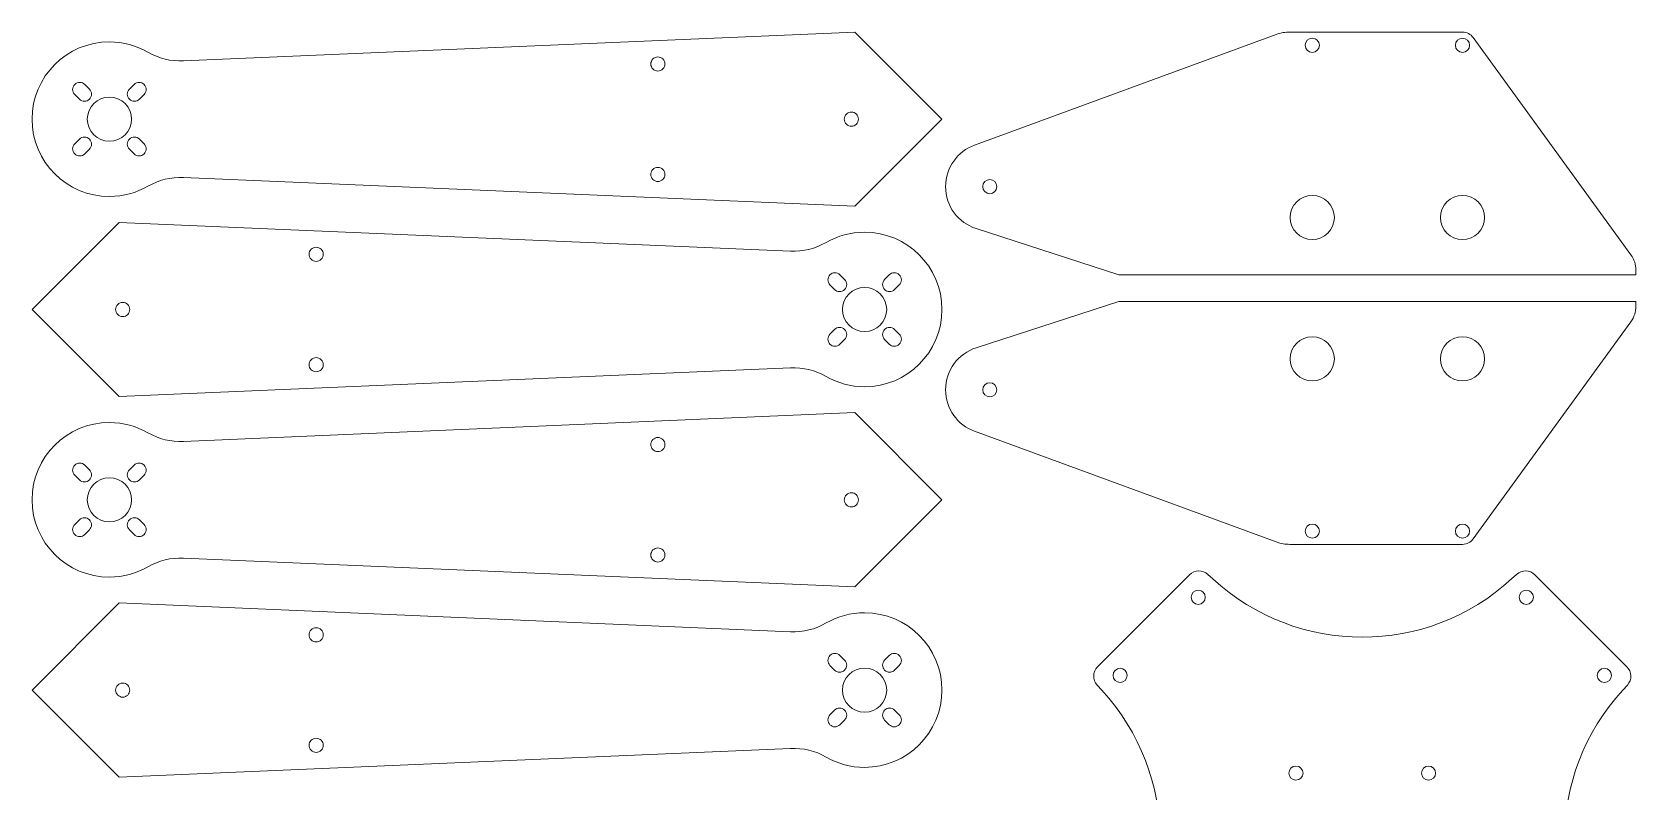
# Model space of a CAD drawing. Header units: millimetres. Extents: x -195 to 168, y -176 to 195.
# Drawn here: x -195 to 168, y 22.9 to 195 of the extents above; entities that cross this region are included whole.
import ezdxf

# ---------------------------------------------------------------- set-up
doc = ezdxf.new("R2010")
doc.units = ezdxf.units.MM
doc.header["$MEASUREMENT"] = 0
doc.layers.add('inner', color=7, linetype='Continuous')
doc.layers.add('outer', color=7, linetype='Continuous')

msp = doc.modelspace()

# ---------------------------------------------------------------- linework, layer by layer
at = {"layer": 'inner', "color": 250, "lineweight": 9}
for centre in [(94.7557, 153), (128.7557, 153), (94.7557, 121), (128.7557, 121)]:
    msp.add_ellipse(centre, major_axis=(0, 5), ratio=1, dxfattribs=at)
for points in [[(94.7557, 193.6), (93.872, 193.6), (93.1557, 192.8837), (93.1557, 192), (93.1557, 192), (93.1557, 191.1163), (93.872, 190.4), (94.7557, 190.4), (94.7557, 190.4), (95.6394, 190.4), (96.3557, 191.1163), (96.3557, 192), (96.3557, 192), (96.3557, 192.8837), (95.6394, 193.6), (94.7557, 193.6)], [(128.7557, 193.6), (127.872, 193.6), (127.1557, 192.8837), (127.1557, 192), (127.1557, 192), (127.1557, 191.1163), (127.872, 190.4), (128.7557, 190.4), (128.7557, 190.4), (129.6394, 190.4), (130.3557, 191.1163), (130.3557, 192), (130.3557, 192), (130.3557, 192.8837), (129.6394, 193.6), (128.7557, 193.6)], [(-54.4889, 188.901), (-53.8641, 189.5258), (-52.851, 189.5258), (-52.2262, 188.901), (-52.2262, 188.901), (-51.6013, 188.2762), (-51.6013, 187.2631), (-52.2262, 186.6383), (-52.2262, 186.6383), (-52.851, 186.0134), (-53.8641, 186.0134), (-54.4889, 186.6383), (-54.4889, 186.6383), (-55.1137, 187.2631), (-55.1137, 188.2762), (-54.4889, 188.901)], [(-10.7021, 176.401), (-10.0773, 177.0258), (-9.0642, 177.0258), (-8.4394, 176.401), (-8.4394, 176.401), (-7.8145, 175.7762), (-7.8145, 174.7631), (-8.4394, 174.1383), (-8.4394, 174.1383), (-9.0642, 173.5134), (-10.0773, 173.5134), (-10.7021, 174.1383), (-10.7021, 174.1383), (-11.3269, 174.7631), (-11.3269, 175.7762), (-10.7021, 176.401)], [(-54.4889, 163.901), (-53.8641, 164.5258), (-52.851, 164.5258), (-52.2262, 163.901), (-52.2262, 163.901), (-51.6013, 163.2762), (-51.6013, 162.2631), (-52.2262, 161.6383), (-52.2262, 161.6383), (-52.851, 161.0134), (-53.8641, 161.0134), (-54.4889, 161.6383), (-54.4889, 161.6383), (-55.1137, 162.2631), (-55.1137, 163.2762), (-54.4889, 163.901)], [(21.7556, 161.6), (20.8719, 161.6), (20.1556, 160.8837), (20.1556, 160), (20.1556, 160), (20.1556, 159.1163), (20.8719, 158.4), (21.7556, 158.4), (21.7556, 158.4), (22.6393, 158.4), (23.3556, 159.1163), (23.3556, 160), (23.3556, 160), (23.3556, 160.8837), (22.6393, 161.6), (21.7556, 161.6)], [(-129.5758, 143.5487), (-130.2006, 142.9239), (-131.2137, 142.9239), (-131.8385, 143.5487), (-131.8385, 143.5487), (-132.4634, 144.1735), (-132.4634, 145.1866), (-131.8385, 145.8114), (-131.8385, 145.8114), (-131.2137, 146.4363), (-130.2006, 146.4363), (-129.5758, 145.8114), (-129.5758, 145.8114), (-128.951, 145.1866), (-128.951, 144.1735), (-129.5758, 143.5487)], [(-173.3626, 131.0487), (-173.9874, 130.4239), (-175.0005, 130.4239), (-175.6253, 131.0487), (-175.6253, 131.0487), (-176.2502, 131.6735), (-176.2502, 132.6866), (-175.6253, 133.3114), (-175.6253, 133.3114), (-175.0005, 133.9363), (-173.9874, 133.9363), (-173.3626, 133.3114), (-173.3626, 133.3114), (-172.7378, 132.6866), (-172.7378, 131.6735), (-173.3626, 131.0487)], [(-129.5758, 118.5487), (-130.2006, 117.9239), (-131.2137, 117.9239), (-131.8385, 118.5487), (-131.8385, 118.5487), (-132.4634, 119.1735), (-132.4634, 120.1866), (-131.8385, 120.8114), (-131.8385, 120.8114), (-131.2137, 121.4363), (-130.2006, 121.4363), (-129.5758, 120.8114), (-129.5758, 120.8114), (-128.951, 120.1866), (-128.951, 119.1735), (-129.5758, 118.5487)], [(21.7556, 112.4), (20.8719, 112.4), (20.1556, 113.1163), (20.1556, 114), (20.1556, 114), (20.1556, 114.8837), (20.8719, 115.6), (21.7556, 115.6), (21.7556, 115.6), (22.6393, 115.6), (23.3556, 114.8837), (23.3556, 114), (23.3556, 114), (23.3556, 113.1163), (22.6393, 112.4), (21.7556, 112.4)], [(-54.4885, 102.7223), (-53.8637, 103.3471), (-52.8506, 103.3471), (-52.2258, 102.7223), (-52.2258, 102.7223), (-51.6009, 102.0975), (-51.6009, 101.0844), (-52.2258, 100.4596), (-52.2258, 100.4596), (-52.8506, 99.8347), (-53.8637, 99.8347), (-54.4885, 100.4596), (-54.4885, 100.4596), (-55.1133, 101.0844), (-55.1133, 102.0975), (-54.4885, 102.7223)], [(-10.7017, 90.2223), (-10.0769, 90.8471), (-9.0638, 90.8471), (-8.439, 90.2223), (-8.439, 90.2223), (-7.8141, 89.5975), (-7.8141, 88.5844), (-8.439, 87.9596), (-8.439, 87.9596), (-9.0638, 87.3347), (-10.0769, 87.3347), (-10.7017, 87.9596), (-10.7017, 87.9596), (-11.3265, 88.5844), (-11.3265, 89.5975), (-10.7017, 90.2223)], [(94.7557, 80.4), (93.872, 80.4), (93.1557, 81.1163), (93.1557, 82), (93.1557, 82), (93.1557, 82.8837), (93.872, 83.6), (94.7557, 83.6), (94.7557, 83.6), (95.6394, 83.6), (96.3557, 82.8837), (96.3557, 82), (96.3557, 82), (96.3557, 81.1163), (95.6394, 80.4), (94.7557, 80.4)], [(128.7557, 80.4), (127.872, 80.4), (127.1557, 81.1163), (127.1557, 82), (127.1557, 82), (127.1557, 82.8837), (127.872, 83.6), (128.7557, 83.6), (128.7557, 83.6), (129.6394, 83.6), (130.3557, 82.8837), (130.3557, 82), (130.3557, 82), (130.3557, 81.1163), (129.6394, 80.4), (128.7557, 80.4)], [(-54.4885, 77.7223), (-53.8637, 78.3471), (-52.8506, 78.3471), (-52.2258, 77.7223), (-52.2258, 77.7223), (-51.6009, 77.0975), (-51.6009, 76.0844), (-52.2258, 75.4596), (-52.2258, 75.4596), (-52.8506, 74.8347), (-53.8637, 74.8347), (-54.4885, 75.4596), (-54.4885, 75.4596), (-55.1133, 76.0844), (-55.1133, 77.0975), (-54.4885, 77.7223)], [(67.3447, 67.0073), (67.3447, 67.891), (68.061, 68.6073), (68.9447, 68.6073), (68.9447, 68.6073), (69.8283, 68.6073), (70.5447, 67.891), (70.5447, 67.0073), (70.5447, 67.0073), (70.5447, 66.1237), (69.8283, 65.4073), (68.9447, 65.4073), (68.9447, 65.4073), (68.061, 65.4073), (67.3447, 66.1237), (67.3447, 67.0073)], [(141.5909, 67.0073), (141.5909, 67.891), (142.3072, 68.6073), (143.1909, 68.6073), (143.1909, 68.6073), (144.0745, 68.6073), (144.7909, 67.891), (144.7909, 67.0073), (144.7909, 67.0073), (144.7909, 66.1237), (144.0745, 65.4073), (143.1909, 65.4073), (143.1909, 65.4073), (142.3072, 65.4073), (141.5909, 66.1237), (141.5909, 67.0073)], [(-129.5758, 57.3707), (-130.2006, 56.7459), (-131.2137, 56.7459), (-131.8385, 57.3707), (-131.8385, 57.3707), (-132.4634, 57.9955), (-132.4634, 59.0086), (-131.8385, 59.6334), (-131.8385, 59.6334), (-131.2137, 60.2583), (-130.2006, 60.2583), (-129.5758, 59.6334), (-129.5758, 59.6334), (-128.951, 59.0086), (-128.951, 57.9955), (-129.5758, 57.3707)], [(49.667, 49.3297), (49.667, 50.2133), (50.3833, 50.9297), (51.267, 50.9297), (51.267, 50.9297), (52.1507, 50.9297), (52.867, 50.2133), (52.867, 49.3297), (52.867, 49.3297), (52.867, 48.446), (52.1507, 47.7297), (51.267, 47.7297), (51.267, 47.7297), (50.3833, 47.7297), (49.667, 48.446), (49.667, 49.3297)], [(159.2685, 49.3297), (159.2685, 50.2133), (159.9849, 50.9297), (160.8685, 50.9297), (160.8685, 50.9297), (161.7522, 50.9297), (162.4685, 50.2133), (162.4685, 49.3297), (162.4685, 49.3297), (162.4685, 48.446), (161.7522, 47.7297), (160.8685, 47.7297), (160.8685, 47.7297), (159.9849, 47.7297), (159.2685, 48.446), (159.2685, 49.3297)], [(-173.3626, 44.8707), (-173.9874, 44.2459), (-175.0005, 44.2459), (-175.6253, 44.8707), (-175.6253, 44.8707), (-176.2502, 45.4955), (-176.2502, 46.5086), (-175.6253, 47.1334), (-175.6253, 47.1334), (-175.0005, 47.7583), (-173.9874, 47.7583), (-173.3626, 47.1334), (-173.3626, 47.1334), (-172.7378, 46.5086), (-172.7378, 45.4955), (-173.3626, 44.8707)], [(-129.5758, 32.3707), (-130.2006, 31.7459), (-131.2137, 31.7459), (-131.8385, 32.3707), (-131.8385, 32.3707), (-132.4634, 32.9955), (-132.4634, 34.0086), (-131.8385, 34.6334), (-131.8385, 34.6334), (-131.2137, 35.2583), (-130.2006, 35.2583), (-129.5758, 34.6334), (-129.5758, 34.6334), (-128.951, 34.0086), (-128.951, 32.9955), (-129.5758, 32.3707)], [(89.4678, 27.2066), (89.4678, 28.0902), (90.1841, 28.8066), (91.0678, 28.8066), (91.0678, 28.8066), (91.9514, 28.8066), (92.6678, 28.0902), (92.6678, 27.2066), (92.6678, 27.2066), (92.6678, 26.3229), (91.9514, 25.6066), (91.0678, 25.6066), (91.0678, 25.6066), (90.1841, 25.6066), (89.4678, 26.3229), (89.4678, 27.2066)], [(119.4678, 27.2066), (119.4678, 28.0902), (120.1841, 28.8066), (121.0678, 28.8066), (121.0678, 28.8066), (121.9514, 28.8066), (122.6678, 28.0902), (122.6678, 27.2066), (122.6678, 27.2066), (122.6678, 26.3229), (121.9514, 25.6066), (121.0678, 25.6066), (121.0678, 25.6066), (120.1841, 25.6066), (119.4678, 26.3229), (119.4678, 27.2066)]]:
    msp.add_open_spline(points, degree=3, knots=[0, 0, 0, 0, 0.2, 0.2, 0.2, 0.2, 0.4, 0.4, 0.4, 0.4, 0.6, 0.6, 0.6, 0.6, 1, 1, 1, 1], dxfattribs=at)
at = {"layer": 'inner', "lineweight": 9}
for points, knots in [([(-182.0255, 179.7949), (-182.6501, 179.1703), (-183.6636, 179.1704), (-184.2883, 179.7951), (-184.2883, 179.7951), (-184.2883, 179.7951), (-185.3491, 180.8558), (-185.3491, 180.8558), (-185.3491, 180.8558), (-185.9737, 181.4805), (-185.9738, 182.4942), (-185.3492, 183.1187), (-185.3492, 183.1187), (-184.7245, 183.7431), (-183.7111, 183.7431), (-183.0863, 183.1185), (-183.0863, 183.1185), (-183.0863, 183.1185), (-182.0258, 182.0577), (-182.0258, 182.0577), (-182.0258, 182.0577), (-181.401, 181.4329), (-181.4009, 180.4195), (-182.0255, 179.7949)], [0, 0, 0, 0, 0.14285714, 0.14285714, 0.14285714, 0.14285714, 0.28571429, 0.28571429, 0.28571429, 0.28571429, 0.42857143, 0.42857143, 0.42857143, 0.42857143, 0.57142857, 0.57142857, 0.57142857, 0.57142857, 0.71428571, 0.71428571, 0.71428571, 0.71428571, 1, 1, 1, 1]), ([(-172.9748, 179.795), (-173.5995, 180.4197), (-173.5993, 181.4331), (-172.9746, 182.0578), (-172.9746, 182.0578), (-172.9746, 182.0578), (-171.9139, 183.1186), (-171.9139, 183.1186), (-171.9139, 183.1186), (-171.2892, 183.7432), (-170.2756, 183.7433), (-169.651, 183.1187), (-169.651, 183.1187), (-169.0266, 182.494), (-169.0267, 181.4807), (-169.6512, 180.8559), (-169.6512, 180.8559), (-169.6512, 180.8559), (-170.712, 179.7953), (-170.712, 179.7953), (-170.712, 179.7953), (-171.3368, 179.1706), (-172.3502, 179.1704), (-172.9748, 179.795)], [0, 0, 0, 0, 0.14285714, 0.14285714, 0.14285714, 0.14285714, 0.28571429, 0.28571429, 0.28571429, 0.28571429, 0.42857143, 0.42857143, 0.42857143, 0.42857143, 0.57142857, 0.57142857, 0.57142857, 0.57142857, 0.71428571, 0.71428571, 0.71428571, 0.71428571, 1, 1, 1, 1]), ([(-177.5, 170.2697), (-180.2609, 170.2697), (-182.5001, 172.5088), (-182.5001, 175.2697), (-182.5001, 175.2697), (-182.5001, 178.0306), (-180.2609, 180.2697), (-177.5, 180.2697), (-177.5, 180.2697), (-174.7391, 180.2697), (-172.5001, 178.0306), (-172.5001, 175.2697), (-172.5001, 175.2697), (-172.5001, 172.5088), (-174.7391, 170.2697), (-177.5, 170.2697)], [0, 0, 0, 0, 0.2, 0.2, 0.2, 0.2, 0.4, 0.4, 0.4, 0.4, 0.6, 0.6, 0.6, 0.6, 1, 1, 1, 1]), ([(-182.0254, 170.7442), (-181.4007, 170.1196), (-181.4009, 169.1062), (-182.0256, 168.4814), (-182.0256, 168.4814), (-182.0256, 168.4814), (-183.0863, 167.4206), (-183.0863, 167.4206), (-183.0863, 167.4206), (-183.711, 166.7961), (-184.7246, 166.796), (-185.3492, 167.4205), (-185.3492, 167.4205), (-185.9736, 168.0452), (-185.9735, 169.0586), (-185.349, 169.6834), (-185.349, 169.6834), (-185.349, 169.6834), (-184.2881, 170.744), (-184.2881, 170.744), (-184.2881, 170.744), (-183.6634, 171.3687), (-182.65, 171.3688), (-182.0254, 170.7442)], [0, 0, 0, 0, 0.14285714, 0.14285714, 0.14285714, 0.14285714, 0.28571429, 0.28571429, 0.28571429, 0.28571429, 0.42857143, 0.42857143, 0.42857143, 0.42857143, 0.57142857, 0.57142857, 0.57142857, 0.57142857, 0.71428571, 0.71428571, 0.71428571, 0.71428571, 1, 1, 1, 1]), ([(-172.9747, 170.7444), (-172.3501, 171.369), (-171.3366, 171.3688), (-170.7119, 170.7441), (-170.7119, 170.7441), (-170.7119, 170.7441), (-169.6511, 169.6835), (-169.6511, 169.6835), (-169.6511, 169.6835), (-169.0265, 169.0587), (-169.0264, 168.0451), (-169.651, 167.4205), (-169.651, 167.4205), (-170.2757, 166.7961), (-171.289, 166.7962), (-171.9138, 167.4207), (-171.9138, 167.4207), (-171.9138, 167.4207), (-172.9744, 168.4816), (-172.9744, 168.4816), (-172.9744, 168.4816), (-173.5992, 169.1063), (-173.5993, 170.1197), (-172.9747, 170.7444)], [0, 0, 0, 0, 0.14285714, 0.14285714, 0.14285714, 0.14285714, 0.28571429, 0.28571429, 0.28571429, 0.28571429, 0.42857143, 0.42857143, 0.42857143, 0.42857143, 0.57142857, 0.57142857, 0.57142857, 0.57142857, 0.71428571, 0.71428571, 0.71428571, 0.71428571, 1, 1, 1, 1]), ([(-11.09, 136.7053), (-11.7146, 136.0807), (-12.7281, 136.0809), (-13.3528, 136.7056), (-13.3528, 136.7056), (-13.3528, 136.7056), (-14.4136, 137.7662), (-14.4136, 137.7662), (-14.4136, 137.7662), (-15.0382, 138.391), (-15.0383, 139.4046), (-14.4137, 140.0292), (-14.4137, 140.0292), (-13.789, 140.6536), (-12.7757, 140.6535), (-12.1509, 140.029), (-12.1509, 140.029), (-12.1509, 140.029), (-11.0903, 138.9681), (-11.0903, 138.9681), (-11.0903, 138.9681), (-10.4655, 138.3434), (-10.4654, 137.33), (-11.09, 136.7053)], [0, 0, 0, 0, 0.14285714, 0.14285714, 0.14285714, 0.14285714, 0.28571429, 0.28571429, 0.28571429, 0.28571429, 0.42857143, 0.42857143, 0.42857143, 0.42857143, 0.57142857, 0.57142857, 0.57142857, 0.57142857, 0.71428571, 0.71428571, 0.71428571, 0.71428571, 1, 1, 1, 1]), ([(-2.0393, 136.7055), (-2.664, 137.3301), (-2.6638, 138.3435), (-2.0391, 138.9683), (-2.0391, 138.9683), (-2.0391, 138.9683), (-0.9784, 140.0291), (-0.9784, 140.0291), (-0.9784, 140.0291), (-0.3537, 140.6536), (0.6599, 140.6537), (1.2845, 140.0292), (1.2845, 140.0292), (1.9089, 139.4045), (1.9088, 138.3911), (1.2843, 137.7663), (1.2843, 137.7663), (1.2843, 137.7663), (0.2234, 136.7057), (0.2234, 136.7057), (0.2234, 136.7057), (-0.4013, 136.081), (-1.4147, 136.0809), (-2.0393, 136.7055)], [0, 0, 0, 0, 0.14285714, 0.14285714, 0.14285714, 0.14285714, 0.28571429, 0.28571429, 0.28571429, 0.28571429, 0.42857143, 0.42857143, 0.42857143, 0.42857143, 0.57142857, 0.57142857, 0.57142857, 0.57142857, 0.71428571, 0.71428571, 0.71428571, 0.71428571, 1, 1, 1, 1]), ([(-6.5647, 137.18), (-3.8038, 137.18), (-1.5646, 134.9409), (-1.5646, 132.18), (-1.5646, 132.18), (-1.5646, 129.4191), (-3.8038, 127.18), (-6.5647, 127.18), (-6.5647, 127.18), (-9.3256, 127.18), (-11.5646, 129.4191), (-11.5646, 132.18), (-11.5646, 132.18), (-11.5646, 134.9409), (-9.3256, 137.18), (-6.5647, 137.18)], [0, 0, 0, 0, 0.2, 0.2, 0.2, 0.2, 0.4, 0.4, 0.4, 0.4, 0.6, 0.6, 0.6, 0.6, 1, 1, 1, 1]), ([(-11.0899, 127.6547), (-10.4652, 127.03), (-10.4654, 126.0166), (-11.0901, 125.3919), (-11.0901, 125.3919), (-11.0901, 125.3919), (-12.1508, 124.3311), (-12.1508, 124.3311), (-12.1508, 124.3311), (-12.7755, 123.7065), (-13.7891, 123.7064), (-14.4137, 124.331), (-14.4137, 124.331), (-15.0381, 124.9557), (-15.038, 125.969), (-14.4135, 126.5938), (-14.4135, 126.5938), (-14.4135, 126.5938), (-13.3527, 127.6544), (-13.3527, 127.6544), (-13.3527, 127.6544), (-12.7279, 128.2791), (-11.7145, 128.2793), (-11.0899, 127.6547)], [0, 0, 0, 0, 0.14285714, 0.14285714, 0.14285714, 0.14285714, 0.28571429, 0.28571429, 0.28571429, 0.28571429, 0.42857143, 0.42857143, 0.42857143, 0.42857143, 0.57142857, 0.57142857, 0.57142857, 0.57142857, 0.71428571, 0.71428571, 0.71428571, 0.71428571, 1, 1, 1, 1]), ([(-2.0392, 127.6548), (-1.4146, 128.2794), (-0.4011, 128.2793), (0.2236, 127.6546), (0.2236, 127.6546), (0.2236, 127.6546), (1.2844, 126.5939), (1.2844, 126.5939), (1.2844, 126.5939), (1.909, 125.9692), (1.9091, 124.9555), (1.2845, 124.331), (1.2845, 124.331), (0.6598, 123.7066), (-0.3536, 123.7066), (-0.9784, 124.3312), (-0.9784, 124.3312), (-0.9784, 124.3312), (-2.0389, 125.392), (-2.0389, 125.392), (-2.0389, 125.392), (-2.6637, 126.0168), (-2.6638, 127.0302), (-2.0392, 127.6548)], [0, 0, 0, 0, 0.14285714, 0.14285714, 0.14285714, 0.14285714, 0.28571429, 0.28571429, 0.28571429, 0.28571429, 0.42857143, 0.42857143, 0.42857143, 0.42857143, 0.57142857, 0.57142857, 0.57142857, 0.57142857, 0.71428571, 0.71428571, 0.71428571, 0.71428571, 1, 1, 1, 1]), ([(-182.0251, 93.6162), (-182.6497, 92.9916), (-183.6632, 92.9917), (-184.2879, 93.6164), (-184.2879, 93.6164), (-184.2879, 93.6164), (-185.3487, 94.6771), (-185.3487, 94.6771), (-185.3487, 94.6771), (-185.9733, 95.3018), (-185.9734, 96.3155), (-185.3488, 96.94), (-185.3488, 96.94), (-184.7241, 97.5644), (-183.7107, 97.5644), (-183.0859, 96.9398), (-183.0859, 96.9398), (-183.0859, 96.9398), (-182.0254, 95.879), (-182.0254, 95.879), (-182.0254, 95.879), (-181.4006, 95.2542), (-181.4005, 94.2408), (-182.0251, 93.6162)], [0, 0, 0, 0, 0.14285714, 0.14285714, 0.14285714, 0.14285714, 0.28571429, 0.28571429, 0.28571429, 0.28571429, 0.42857143, 0.42857143, 0.42857143, 0.42857143, 0.57142857, 0.57142857, 0.57142857, 0.57142857, 0.71428571, 0.71428571, 0.71428571, 0.71428571, 1, 1, 1, 1]), ([(-172.9744, 93.6163), (-173.5991, 94.241), (-173.5989, 95.2544), (-172.9742, 95.8791), (-172.9742, 95.8791), (-172.9742, 95.8791), (-171.9135, 96.9399), (-171.9135, 96.9399), (-171.9135, 96.9399), (-171.2888, 97.5645), (-170.2752, 97.5646), (-169.6506, 96.94), (-169.6506, 96.94), (-169.0262, 96.3153), (-169.0263, 95.302), (-169.6508, 94.6772), (-169.6508, 94.6772), (-169.6508, 94.6772), (-170.7116, 93.6166), (-170.7116, 93.6166), (-170.7116, 93.6166), (-171.3364, 92.9919), (-172.3498, 92.9917), (-172.9744, 93.6163)], [0, 0, 0, 0, 0.14285714, 0.14285714, 0.14285714, 0.14285714, 0.28571429, 0.28571429, 0.28571429, 0.28571429, 0.42857143, 0.42857143, 0.42857143, 0.42857143, 0.57142857, 0.57142857, 0.57142857, 0.57142857, 0.71428571, 0.71428571, 0.71428571, 0.71428571, 1, 1, 1, 1]), ([(-177.4996, 84.091), (-180.2605, 84.091), (-182.4997, 86.3301), (-182.4997, 89.091), (-182.4997, 89.091), (-182.4997, 91.8519), (-180.2605, 94.091), (-177.4996, 94.091), (-177.4996, 94.091), (-174.7387, 94.091), (-172.4997, 91.8519), (-172.4997, 89.091), (-172.4997, 89.091), (-172.4997, 86.3301), (-174.7387, 84.091), (-177.4996, 84.091)], [0, 0, 0, 0, 0.2, 0.2, 0.2, 0.2, 0.4, 0.4, 0.4, 0.4, 0.6, 0.6, 0.6, 0.6, 1, 1, 1, 1]), ([(-182.025, 84.5655), (-181.4003, 83.9409), (-181.4005, 82.9275), (-182.0252, 82.3027), (-182.0252, 82.3027), (-182.0252, 82.3027), (-183.0859, 81.2419), (-183.0859, 81.2419), (-183.0859, 81.2419), (-183.7106, 80.6174), (-184.7242, 80.6173), (-185.3488, 81.2418), (-185.3488, 81.2418), (-185.9732, 81.8665), (-185.9731, 82.8799), (-185.3486, 83.5047), (-185.3486, 83.5047), (-185.3486, 83.5047), (-184.2877, 84.5653), (-184.2877, 84.5653), (-184.2877, 84.5653), (-183.663, 85.19), (-182.6496, 85.1901), (-182.025, 84.5655)], [0, 0, 0, 0, 0.14285714, 0.14285714, 0.14285714, 0.14285714, 0.28571429, 0.28571429, 0.28571429, 0.28571429, 0.42857143, 0.42857143, 0.42857143, 0.42857143, 0.57142857, 0.57142857, 0.57142857, 0.57142857, 0.71428571, 0.71428571, 0.71428571, 0.71428571, 1, 1, 1, 1]), ([(-172.9743, 84.5657), (-172.3497, 85.1903), (-171.3362, 85.1901), (-170.7115, 84.5654), (-170.7115, 84.5654), (-170.7115, 84.5654), (-169.6507, 83.5048), (-169.6507, 83.5048), (-169.6507, 83.5048), (-169.0261, 82.88), (-169.026, 81.8664), (-169.6506, 81.2418), (-169.6506, 81.2418), (-170.2753, 80.6174), (-171.2886, 80.6175), (-171.9134, 81.242), (-171.9134, 81.242), (-171.9134, 81.242), (-172.974, 82.3029), (-172.974, 82.3029), (-172.974, 82.3029), (-173.5988, 82.9276), (-173.5989, 83.941), (-172.9743, 84.5657)], [0, 0, 0, 0, 0.14285714, 0.14285714, 0.14285714, 0.14285714, 0.28571429, 0.28571429, 0.28571429, 0.28571429, 0.42857143, 0.42857143, 0.42857143, 0.42857143, 0.57142857, 0.57142857, 0.57142857, 0.57142857, 0.71428571, 0.71428571, 0.71428571, 0.71428571, 1, 1, 1, 1]), ([(-11.09, 50.5273), (-11.7146, 49.9027), (-12.7281, 49.9029), (-13.3528, 50.5276), (-13.3528, 50.5276), (-13.3528, 50.5276), (-14.4136, 51.5882), (-14.4136, 51.5882), (-14.4136, 51.5882), (-15.0382, 52.213), (-15.0383, 53.2266), (-14.4137, 53.8512), (-14.4137, 53.8512), (-13.789, 54.4756), (-12.7757, 54.4755), (-12.1509, 53.851), (-12.1509, 53.851), (-12.1509, 53.851), (-11.0903, 52.7901), (-11.0903, 52.7901), (-11.0903, 52.7901), (-10.4655, 52.1654), (-10.4654, 51.152), (-11.09, 50.5273)], [0, 0, 0, 0, 0.14285714, 0.14285714, 0.14285714, 0.14285714, 0.28571429, 0.28571429, 0.28571429, 0.28571429, 0.42857143, 0.42857143, 0.42857143, 0.42857143, 0.57142857, 0.57142857, 0.57142857, 0.57142857, 0.71428571, 0.71428571, 0.71428571, 0.71428571, 1, 1, 1, 1]), ([(-2.0393, 50.5275), (-2.664, 51.1521), (-2.6638, 52.1655), (-2.0391, 52.7903), (-2.0391, 52.7903), (-2.0391, 52.7903), (-0.9784, 53.8511), (-0.9784, 53.8511), (-0.9784, 53.8511), (-0.3537, 54.4756), (0.6599, 54.4757), (1.2845, 53.8512), (1.2845, 53.8512), (1.9089, 53.2265), (1.9088, 52.2131), (1.2843, 51.5883), (1.2843, 51.5883), (1.2843, 51.5883), (0.2234, 50.5277), (0.2234, 50.5277), (0.2234, 50.5277), (-0.4013, 49.903), (-1.4147, 49.9029), (-2.0393, 50.5275)], [0, 0, 0, 0, 0.14285714, 0.14285714, 0.14285714, 0.14285714, 0.28571429, 0.28571429, 0.28571429, 0.28571429, 0.42857143, 0.42857143, 0.42857143, 0.42857143, 0.57142857, 0.57142857, 0.57142857, 0.57142857, 0.71428571, 0.71428571, 0.71428571, 0.71428571, 1, 1, 1, 1]), ([(-6.5647, 51.002), (-3.8038, 51.002), (-1.5646, 48.7629), (-1.5646, 46.002), (-1.5646, 46.002), (-1.5646, 43.2411), (-3.8038, 41.002), (-6.5647, 41.002), (-6.5647, 41.002), (-9.3256, 41.002), (-11.5646, 43.2411), (-11.5646, 46.002), (-11.5646, 46.002), (-11.5646, 48.7629), (-9.3256, 51.002), (-6.5647, 51.002)], [0, 0, 0, 0, 0.2, 0.2, 0.2, 0.2, 0.4, 0.4, 0.4, 0.4, 0.6, 0.6, 0.6, 0.6, 1, 1, 1, 1]), ([(-11.0899, 41.4767), (-10.4652, 40.852), (-10.4654, 39.8386), (-11.0901, 39.2139), (-11.0901, 39.2139), (-11.0901, 39.2139), (-12.1508, 38.1531), (-12.1508, 38.1531), (-12.1508, 38.1531), (-12.7755, 37.5285), (-13.7891, 37.5284), (-14.4137, 38.153), (-14.4137, 38.153), (-15.0381, 38.7777), (-15.038, 39.791), (-14.4135, 40.4158), (-14.4135, 40.4158), (-14.4135, 40.4158), (-13.3527, 41.4764), (-13.3527, 41.4764), (-13.3527, 41.4764), (-12.7279, 42.1011), (-11.7145, 42.1013), (-11.0899, 41.4767)], [0, 0, 0, 0, 0.14285714, 0.14285714, 0.14285714, 0.14285714, 0.28571429, 0.28571429, 0.28571429, 0.28571429, 0.42857143, 0.42857143, 0.42857143, 0.42857143, 0.57142857, 0.57142857, 0.57142857, 0.57142857, 0.71428571, 0.71428571, 0.71428571, 0.71428571, 1, 1, 1, 1]), ([(-2.0392, 41.4768), (-1.4146, 42.1014), (-0.4011, 42.1013), (0.2236, 41.4766), (0.2236, 41.4766), (0.2236, 41.4766), (1.2844, 40.4159), (1.2844, 40.4159), (1.2844, 40.4159), (1.909, 39.7912), (1.9091, 38.7775), (1.2845, 38.153), (1.2845, 38.153), (0.6598, 37.5286), (-0.3536, 37.5286), (-0.9784, 38.1532), (-0.9784, 38.1532), (-0.9784, 38.1532), (-2.0389, 39.214), (-2.0389, 39.214), (-2.0389, 39.214), (-2.6637, 39.8388), (-2.6638, 40.8522), (-2.0392, 41.4768)], [0, 0, 0, 0, 0.14285714, 0.14285714, 0.14285714, 0.14285714, 0.28571429, 0.28571429, 0.28571429, 0.28571429, 0.42857143, 0.42857143, 0.42857143, 0.42857143, 0.57142857, 0.57142857, 0.57142857, 0.57142857, 0.71428571, 0.71428571, 0.71428571, 0.71428571, 1, 1, 1, 1])]:
    msp.add_open_spline(points, degree=3, knots=knots, dxfattribs=at)
at = {"layer": 'outer', "color": 250, "lineweight": 9}
for points, knots in [([(-177.4999, 157.7697), (-187.165, 157.7697), (-195, 165.6046), (-195, 175.2696), (-195, 175.2696), (-195, 184.9346), (-187.165, 192.7696), (-177.5, 192.7696), (-177.5, 192.7696), (-174.3371, 192.7696), (-171.3703, 191.9303), (-168.8102, 190.4625), (-168.8102, 190.4625), (-166.2396, 188.9888), (-163.6678, 188.3624), (-160.7075, 188.4893), (-160.7075, 188.4893), (-160.7075, 188.4893), (-8.795, 195), (-8.795, 195), (-8.795, 195), (-8.795, 195), (10.9353, 175.2697), (10.9353, 175.2697), (10.9353, 175.2697), (10.9353, 175.2697), (-8.795, 155.5394), (-8.795, 155.5394), (-8.795, 155.5394), (-8.795, 155.5394), (-160.7075, 162.0499), (-160.7075, 162.0499), (-160.7075, 162.0499), (-163.668, 162.1768), (-166.2396, 161.5506), (-168.8102, 160.0767), (-168.8102, 160.0767), (-171.3703, 158.6089), (-174.337, 157.7697), (-177.4999, 157.7697)], [0, 0, 0, 0, 0.09090909, 0.09090909, 0.09090909, 0.09090909, 0.18181818, 0.18181818, 0.18181818, 0.18181818, 0.27272727, 0.27272727, 0.27272727, 0.27272727, 0.36363636, 0.36363636, 0.36363636, 0.36363636, 0.45454545, 0.45454545, 0.45454545, 0.45454545, 0.54545455, 0.54545455, 0.54545455, 0.54545455, 0.63636364, 0.63636364, 0.63636364, 0.63636364, 0.72727273, 0.72727273, 0.72727273, 0.72727273, 0.81818182, 0.81818182, 0.81818182, 0.81818182, 1, 1, 1, 1]), ([(50.9627, 140), (50.9627, 140), (168.0044, 140), (168.0044, 140), (168.0044, 140), (168.0044, 140), (168.0044, 141.0531), (168.0044, 141.0531), (168.0044, 141.0531), (168.0044, 142.3733), (167.6364, 143.5073), (166.8612, 144.576), (166.8612, 144.576), (166.8612, 144.576), (131.1853, 193.7598), (131.1853, 193.7598), (131.1853, 193.7598), (130.6401, 194.5112), (129.755, 195), (128.7557, 195), (128.7557, 195), (128.7557, 195), (89.7076, 195), (89.7076, 195), (89.7076, 195), (88.5979, 195), (87.6493, 194.8315), (86.6075, 194.4492), (86.6075, 194.4492), (86.6075, 194.4492), (18.3111, 169.3908), (18.3111, 169.3908), (18.3111, 169.3908), (14.4853, 167.9871), (11.7556, 164.3124), (11.7556, 160), (11.7556, 160), (11.7556, 155.556), (14.6548, 151.7898), (18.6647, 150.4876), (18.6647, 150.4876), (18.6647, 150.4876), (50.9627, 140), (50.9627, 140)], [0, 0, 0, 0, 0.08333333, 0.08333333, 0.08333333, 0.08333333, 0.16666667, 0.16666667, 0.16666667, 0.16666667, 0.25, 0.25, 0.25, 0.25, 0.33333333, 0.33333333, 0.33333333, 0.33333333, 0.41666667, 0.41666667, 0.41666667, 0.41666667, 0.5, 0.5, 0.5, 0.5, 0.58333333, 0.58333333, 0.58333333, 0.58333333, 0.66666667, 0.66666667, 0.66666667, 0.66666667, 0.75, 0.75, 0.75, 0.75, 0.83333333, 0.83333333, 0.83333333, 0.83333333, 1, 1, 1, 1]), ([(-6.5648, 149.68), (3.1003, 149.68), (10.9353, 141.8451), (10.9353, 132.1801), (10.9353, 132.1801), (10.9353, 122.5151), (3.1003, 114.6801), (-6.5647, 114.6801), (-6.5647, 114.6801), (-9.7276, 114.6801), (-12.6944, 115.5194), (-15.2545, 116.9872), (-15.2545, 116.9872), (-17.8251, 118.4609), (-20.3969, 119.0873), (-23.3572, 118.9604), (-23.3572, 118.9604), (-23.3572, 118.9604), (-175.2697, 112.4497), (-175.2697, 112.4497), (-175.2697, 112.4497), (-175.2697, 112.4497), (-195, 132.18), (-195, 132.18), (-195, 132.18), (-195, 132.18), (-175.2697, 151.9103), (-175.2697, 151.9103), (-175.2697, 151.9103), (-175.2697, 151.9103), (-23.3572, 145.3998), (-23.3572, 145.3998), (-23.3572, 145.3998), (-20.3967, 145.2729), (-17.8251, 145.8991), (-15.2545, 147.373), (-15.2545, 147.373), (-12.6944, 148.8408), (-9.7277, 149.68), (-6.5648, 149.68)], [0, 0, 0, 0, 0.09090909, 0.09090909, 0.09090909, 0.09090909, 0.18181818, 0.18181818, 0.18181818, 0.18181818, 0.27272727, 0.27272727, 0.27272727, 0.27272727, 0.36363636, 0.36363636, 0.36363636, 0.36363636, 0.45454545, 0.45454545, 0.45454545, 0.45454545, 0.54545455, 0.54545455, 0.54545455, 0.54545455, 0.63636364, 0.63636364, 0.63636364, 0.63636364, 0.72727273, 0.72727273, 0.72727273, 0.72727273, 0.81818182, 0.81818182, 0.81818182, 0.81818182, 1, 1, 1, 1]), ([(50.9627, 134), (50.9627, 134), (168.0044, 134), (168.0044, 134), (168.0044, 134), (168.0044, 134), (168.0044, 132.9469), (168.0044, 132.9469), (168.0044, 132.9469), (168.0044, 131.6267), (167.6364, 130.4927), (166.8612, 129.424), (166.8612, 129.424), (166.8612, 129.424), (131.1853, 80.2402), (131.1853, 80.2402), (131.1853, 80.2402), (130.6401, 79.4888), (129.755, 79), (128.7557, 79), (128.7557, 79), (128.7557, 79), (89.7076, 79), (89.7076, 79), (89.7076, 79), (88.5979, 79), (87.6493, 79.1685), (86.6075, 79.5508), (86.6075, 79.5508), (86.6075, 79.5508), (18.3111, 104.6092), (18.3111, 104.6092), (18.3111, 104.6092), (14.4853, 106.0129), (11.7556, 109.6876), (11.7556, 114), (11.7556, 114), (11.7556, 118.444), (14.6548, 122.2102), (18.6647, 123.5124), (18.6647, 123.5124), (18.6647, 123.5124), (50.9627, 134), (50.9627, 134)], [0, 0, 0, 0, 0.08333333, 0.08333333, 0.08333333, 0.08333333, 0.16666667, 0.16666667, 0.16666667, 0.16666667, 0.25, 0.25, 0.25, 0.25, 0.33333333, 0.33333333, 0.33333333, 0.33333333, 0.41666667, 0.41666667, 0.41666667, 0.41666667, 0.5, 0.5, 0.5, 0.5, 0.58333333, 0.58333333, 0.58333333, 0.58333333, 0.66666667, 0.66666667, 0.66666667, 0.66666667, 0.75, 0.75, 0.75, 0.75, 0.83333333, 0.83333333, 0.83333333, 0.83333333, 1, 1, 1, 1]), ([(-177.4995, 71.591), (-187.1646, 71.591), (-194.9996, 79.4259), (-194.9996, 89.0909), (-194.9996, 89.0909), (-194.9996, 98.7559), (-187.1646, 106.5909), (-177.4996, 106.5909), (-177.4996, 106.5909), (-174.3367, 106.5909), (-171.3699, 105.7516), (-168.8098, 104.2838), (-168.8098, 104.2838), (-166.2392, 102.8101), (-163.6674, 102.1837), (-160.7071, 102.3106), (-160.7071, 102.3106), (-160.7071, 102.3106), (-8.7946, 108.8213), (-8.7946, 108.8213), (-8.7946, 108.8213), (-8.7946, 108.8213), (10.9357, 89.091), (10.9357, 89.091), (10.9357, 89.091), (10.9357, 89.091), (-8.7946, 69.3607), (-8.7946, 69.3607), (-8.7946, 69.3607), (-8.7946, 69.3607), (-160.7071, 75.8712), (-160.7071, 75.8712), (-160.7071, 75.8712), (-163.6676, 75.9981), (-166.2392, 75.3719), (-168.8098, 73.898), (-168.8098, 73.898), (-171.3699, 72.4302), (-174.3366, 71.591), (-177.4995, 71.591)], [0, 0, 0, 0, 0.09090909, 0.09090909, 0.09090909, 0.09090909, 0.18181818, 0.18181818, 0.18181818, 0.18181818, 0.27272727, 0.27272727, 0.27272727, 0.27272727, 0.36363636, 0.36363636, 0.36363636, 0.36363636, 0.45454545, 0.45454545, 0.45454545, 0.45454545, 0.54545455, 0.54545455, 0.54545455, 0.54545455, 0.63636364, 0.63636364, 0.63636364, 0.63636364, 0.72727273, 0.72727273, 0.72727273, 0.72727273, 0.81818182, 0.81818182, 0.81818182, 0.81818182, 1, 1, 1, 1]), ([(165.9823, 51.287), (165.9823, 51.287), (145.1482, 72.1211), (145.1482, 72.1211), (145.1482, 72.1211), (144.0118, 73.2575), (142.1825, 73.2967), (140.9984, 72.2099), (140.9984, 72.2099), (140.9984, 72.2099), (139.8769, 71.1806), (139.8769, 71.1806), (139.8769, 71.1806), (120.6943, 53.5747), (91.4411, 53.5748), (72.2585, 71.1808), (72.2585, 71.1808), (72.2585, 71.1808), (71.1371, 72.21), (71.1371, 72.21), (71.1371, 72.21), (69.953, 73.2968), (68.1238, 73.2575), (66.9873, 72.1211), (66.9873, 72.1211), (66.9873, 72.1211), (46.1533, 51.287), (46.1533, 51.287), (46.1533, 51.287), (45.0168, 50.1506), (44.9776, 48.3213), (46.0645, 47.1372), (46.0645, 47.1372), (46.0645, 47.1372), (47.0937, 46.0157), (47.0937, 46.0157), (47.0937, 46.0157), (64.6996, 26.8331), (64.6995, -2.4201), (47.0936, -21.6027), (47.0936, -21.6027), (47.0936, -21.6027), (46.0644, -22.7241), (46.0644, -22.7241), (46.0644, -22.7241), (44.9776, -23.9082), (45.0168, -25.7374), (46.1533, -26.8739), (46.1533, -26.8739), (46.1533, -26.8739), (66.9873, -47.7079), (66.9873, -47.7079), (66.9873, -47.7079), (68.1238, -48.8444), (69.9531, -48.8836), (71.1372, -47.7967), (71.1372, -47.7967), (71.1372, -47.7967), (72.2587, -46.7675), (72.2587, -46.7675), (72.2587, -46.7675), (91.4413, -29.1616), (120.6945, -29.1617), (139.877, -46.7676), (139.877, -46.7676), (139.877, -46.7676), (140.9984, -47.7968), (140.9984, -47.7968), (140.9984, -47.7968), (142.1825, -48.8836), (144.0118, -48.8444), (145.1482, -47.7079), (145.1482, -47.7079), (145.1482, -47.7079), (165.9823, -26.8739), (165.9823, -26.8739), (165.9823, -26.8739), (167.1187, -25.7374), (167.1579, -23.9081), (166.0711, -22.724), (166.0711, -22.724), (166.0711, -22.724), (165.0418, -21.6025), (165.0418, -21.6025), (165.0418, -21.6025), (147.4359, -2.4199), (147.436, 26.8333), (165.042, 46.0158), (165.042, 46.0158), (165.042, 46.0158), (166.0712, 47.1372), (166.0712, 47.1372), (166.0712, 47.1372), (167.158, 48.3213), (167.1187, 50.1506), (165.9823, 51.287)], [0, 0, 0, 0, 0.04, 0.04, 0.04, 0.04, 0.08, 0.08, 0.08, 0.08, 0.12, 0.12, 0.12, 0.12, 0.16, 0.16, 0.16, 0.16, 0.2, 0.2, 0.2, 0.2, 0.24, 0.24, 0.24, 0.24, 0.28, 0.28, 0.28, 0.28, 0.32, 0.32, 0.32, 0.32, 0.36, 0.36, 0.36, 0.36, 0.4, 0.4, 0.4, 0.4, 0.44, 0.44, 0.44, 0.44, 0.48, 0.48, 0.48, 0.48, 0.52, 0.52, 0.52, 0.52, 0.56, 0.56, 0.56, 0.56, 0.6, 0.6, 0.6, 0.6, 0.64, 0.64, 0.64, 0.64, 0.68, 0.68, 0.68, 0.68, 0.72, 0.72, 0.72, 0.72, 0.76, 0.76, 0.76, 0.76, 0.8, 0.8, 0.8, 0.8, 0.84, 0.84, 0.84, 0.84, 0.88, 0.88, 0.88, 0.88, 0.92, 0.92, 0.92, 0.92, 1, 1, 1, 1]), ([(-6.5648, 63.502), (3.1003, 63.502), (10.9353, 55.6671), (10.9353, 46.0021), (10.9353, 46.0021), (10.9353, 36.3371), (3.1003, 28.5021), (-6.5647, 28.5021), (-6.5647, 28.5021), (-9.7276, 28.5021), (-12.6944, 29.3414), (-15.2545, 30.8092), (-15.2545, 30.8092), (-17.8251, 32.2829), (-20.3969, 32.9093), (-23.3572, 32.7824), (-23.3572, 32.7824), (-23.3572, 32.7824), (-175.2697, 26.2717), (-175.2697, 26.2717), (-175.2697, 26.2717), (-175.2697, 26.2717), (-195, 46.002), (-195, 46.002), (-195, 46.002), (-195, 46.002), (-175.2697, 65.7323), (-175.2697, 65.7323), (-175.2697, 65.7323), (-175.2697, 65.7323), (-23.3572, 59.2218), (-23.3572, 59.2218), (-23.3572, 59.2218), (-20.3967, 59.0949), (-17.8251, 59.7211), (-15.2545, 61.195), (-15.2545, 61.195), (-12.6944, 62.6628), (-9.7277, 63.502), (-6.5648, 63.502)], [0, 0, 0, 0, 0.09090909, 0.09090909, 0.09090909, 0.09090909, 0.18181818, 0.18181818, 0.18181818, 0.18181818, 0.27272727, 0.27272727, 0.27272727, 0.27272727, 0.36363636, 0.36363636, 0.36363636, 0.36363636, 0.45454545, 0.45454545, 0.45454545, 0.45454545, 0.54545455, 0.54545455, 0.54545455, 0.54545455, 0.63636364, 0.63636364, 0.63636364, 0.63636364, 0.72727273, 0.72727273, 0.72727273, 0.72727273, 0.81818182, 0.81818182, 0.81818182, 0.81818182, 1, 1, 1, 1])]:
    msp.add_open_spline(points, degree=3, knots=knots, dxfattribs=at)

doc.saveas('drawing.dxf')
